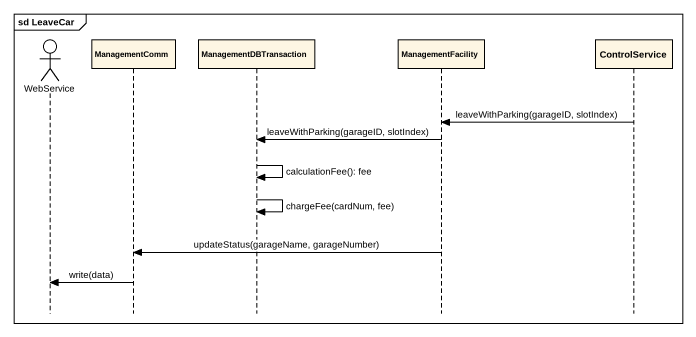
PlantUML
@startuml
mainframe sd LeaveCar
hide footbox
actor WebService
participant ManagementComm
participant ManagementDBTransaction
participant ManagementFacility
participant ControlService

ControlService -> ManagementFacility : leaveWithParking(garageID, slotIndex)
ManagementFacility -> ManagementDBTransaction : leaveWithParking(garageID, slotIndex)
ManagementDBTransaction -> ManagementDBTransaction : calculationFee(): fee
ManagementDBTransaction -> ManagementDBTransaction : chargeFee(cardNum, fee)
ManagementFacility -> ManagementComm : updateStatus(garageName, garageNumber)
ManagementComm -> WebService : write(data)
@enduml
